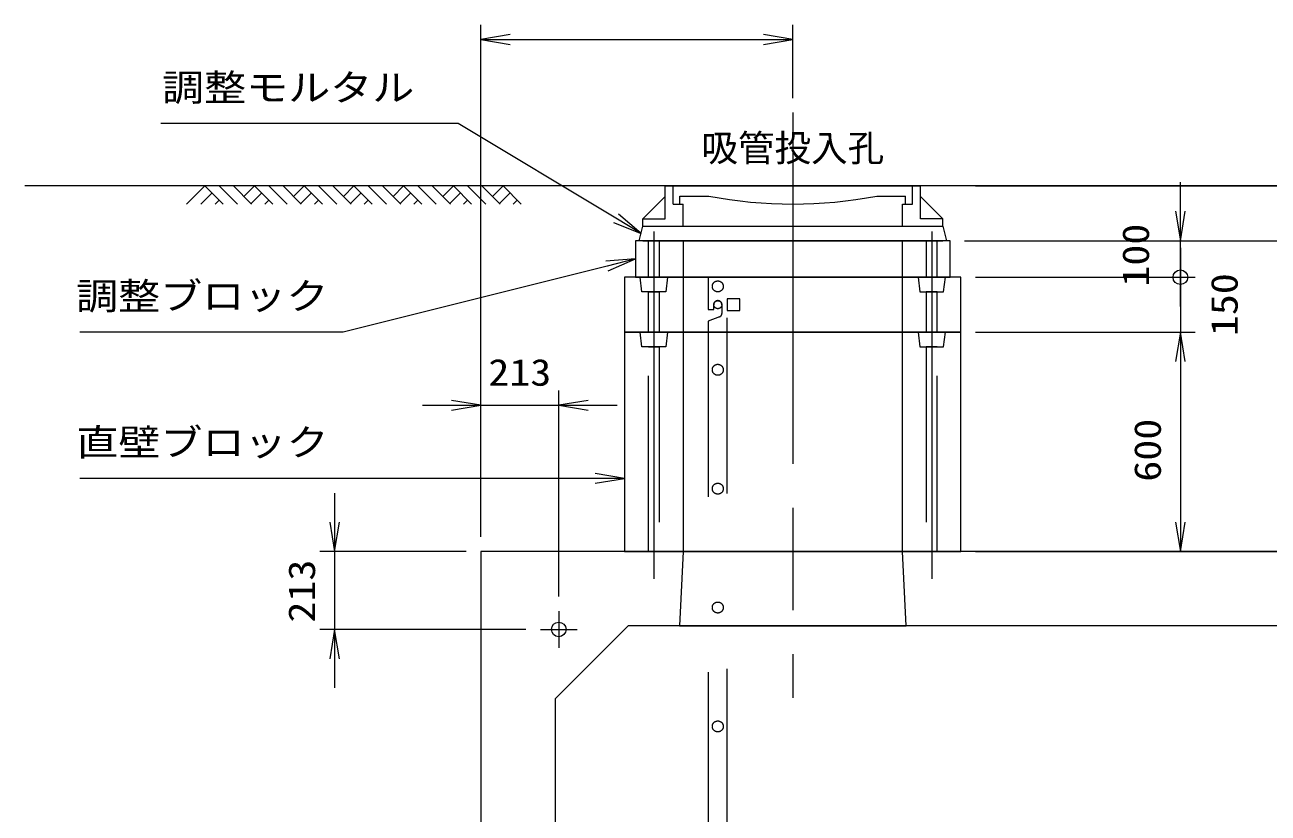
# Model space of a CAD drawing. Units: millimetres at full size. Extents: x -112800 to -79200, y 0 to 23760.
# Drawn here: x -93250 to -89850, y 8795 to 10950 of the extents above; entities that cross this region are included whole.
import ezdxf
from ezdxf.enums import TextEntityAlignment as Align

# ---------------------------------------------------------------- set-up
doc = ezdxf.new("R2010")
doc.units = ezdxf.units.MM
doc.header["$LTSCALE"] = 80.0044
doc.linetypes.add('CHAIN', pattern=[18.5, 12, -1.5, 3.5, -1.5])
doc.linetypes.add('DASHED_SPACED', pattern=[12, 6, -6])
for name, color, linetype, lineweight in [('0_2', 4, 'Continuous', 13), ('FRP', 4, 'DASHED_SPACED', 13), ('寸法', 6, 'Continuous', 13), ('文字', 2, 'Continuous', 13), ('ﾊｯﾁﾝｸﾞ', 4, 'Continuous', 9)]:
    doc.layers.add(name, color=color, linetype=linetype, lineweight=lineweight)
doc.styles.add('ＭＳ ゴシック', font='')
doc.styles.get('ＭＳ ゴシック').set_extended_font_data('MS Gothic')

# ---------------------------------------------------------------- blocks, each defined once
blk = doc.blocks.new('open_arrow')
at = {"color": 0, "linetype": 'Continuous', "lineweight": -2}
blk.add_lwpolyline([(7.5, 1.25), (0, 0), (7.5, -1.25)], dxfattribs=at)
blk = doc.blocks.new('dimension_origin')
at = {"color": 0, "linetype": 'Continuous', "lineweight": -2}
blk.add_circle((0, 0), 1.25, dxfattribs=at)

msp = doc.modelspace()

# ---------------------------------------------------------------- linework, layer by layer
at = {"layer": '0_2', "color": 2, "linetype": 'CHAIN'}
for p, q in [((-91150, 10710), (-91150, 9110)), ((-91530, 10385), (-91530, 9435)), ((-90770, 10385), (-90770, 9435)), ((-91790, 9347), (-91790, 9247)), ((-91840, 9297), (-91740, 9297))]:
    msp.add_line(p, q, dxfattribs=at)
at = {"layer": '0_2'}
for p, q in [((-87150, 10510), (-93250, 10510)), ((-91499, 10510), (-90801, 10510)), ((-91499, 10420), (-91499, 10510)), ((-91477, 10460), (-91477, 10510)), ((-90823, 10460), (-90823, 10510)), ((-90801, 10420), (-90801, 10510)), ((-91560, 10420), (-91499, 10481)), ((-91458.5, 10482), (-91380, 10482)), ((-91458.5, 10460), (-91458.5, 10482)), ((-90920, 10482), (-90841.5, 10482)), ((-90841.5, 10460), (-90841.5, 10482)), ((-90801, 10481), (-90740, 10420)), ((-91477, 10460), (-91450, 10460)), ((-91450, 10400), (-91450, 10460)), ((-90850, 10460), (-90823, 10460)), ((-90850, 10400), (-90850, 10460)), ((-91560, 10400), (-91560, 10420)), ((-91560, 10420), (-91499, 10420)), ((-90740, 10420), (-90801, 10420)), ((-90740, 10400), (-90740, 10420)), ((-91560, 10400), (-90740, 10400)), ((-91560, 10360), (-90740, 10360))]:
    msp.add_line(p, q, dxfattribs=at)
msp.add_lwpolyline([(-91560, 10400), (-90740, 10400), (-90730, 10360), (-91570, 10360)], close=True, dxfattribs=at)
at = {"layer": '0_2', "color": 3}
for points in [[(-91580, 10260), (-90720, 10260), (-90720, 10360), (-91580, 10360)], [(-91450, 10110), (-90850, 10110), (-90850, 10360), (-91450, 10360)], [(-91450, 10260), (-90850, 10260), (-90850, 10360), (-91450, 10360)], [(-91610, 10110), (-90690, 10110), (-90690, 10260), (-91610, 10260)], [(-91610, 9510), (-90690, 9510), (-90690, 10110), (-91610, 10110)], [(-91450, 9510), (-90850, 9510), (-90850, 10110), (-91450, 10110)], [(-92003, 7054), (-88397, 7054), (-88397, 9510), (-92003, 9510)], [(-91460, 9307), (-90840, 9307), (-90850, 9510), (-91450, 9510)], [(-91600, 7257), (-88800, 7257), (-88600, 7457), (-88600, 9107), (-88800, 9307), (-91600, 9307), (-91800, 9107), (-91800, 7457)]]:
    msp.add_lwpolyline(points, close=True, dxfattribs=at)
at = {"layer": '0_2', "linetype": 'DASHED_SPACED'}
for points in [[(-91515, 10260), (-91545, 10260), (-91545, 10360), (-91515, 10360)], [(-90785, 10260), (-90755, 10260), (-90755, 10360), (-90785, 10360)], [(-91497.5, 10220), (-91562.5, 10220), (-91567.5, 10260), (-91492.5, 10260)], [(-90802.5, 10220), (-90737.5, 10220), (-90732.5, 10260), (-90807.5, 10260)], [(-91515, 10110), (-91545, 10110), (-91545, 10220), (-91515, 10220)], [(-90785, 10110), (-90755, 10110), (-90755, 10220), (-90785, 10220)], [(-91497.5, 10070), (-91562.5, 10070), (-91567.5, 10110), (-91492.5, 10110)], [(-90802.5, 10070), (-90737.5, 10070), (-90732.5, 10110), (-90807.5, 10110)], [(-91515, 9510), (-91545, 9510), (-91545, 10070), (-91515, 10070)], [(-90785, 9510), (-90755, 9510), (-90755, 10070), (-90785, 10070)]]:
    msp.add_lwpolyline(points, close=True, dxfattribs=at)
at = {"layer": '0_2', "color": 3}
msp.add_lwpolyline([(-91450, 10360), (-90850, 10360), (-91450, 10360)], dxfattribs=at)
msp.add_circle((-91790, 9297), 20, dxfattribs=at)
at = {"layer": '0_2'}
msp.add_arc((-91150, 11673.27), 1213.27, 259.07231, 280.92769, dxfattribs=at)
at = {"layer": 'FRP'}
for p, q in [((-91344, 10185), (-91344, 10160.91)), ((-91350.46, 10151.56), (-91381, 10140))]:
    msp.add_line(p, q, dxfattribs=at)
msp.add_lwpolyline([(-91381, 10140), (-91381, 6789), (-91329, 6789), (-91329, 10260), (-91381, 10260), (-91381, 10172), (-91366, 10172), (-91366, 10185)], dxfattribs=at)
msp.add_lwpolyline([(-91329, 10169), (-91295, 10169), (-91295, 10201), (-91329, 10201)], close=True, dxfattribs=at)
for centre, radius in [((-91355, 10235), 15), ((-91355, 10185), 11), ((-91355, 10007), 15), ((-91355, 9682), 15), ((-91355, 9357), 15), ((-91355, 9032), 15)]:
    msp.add_circle(centre, radius, dxfattribs=at)
for centre, radius, start, end in [((-91355, 10185), 11, 90, 180), ((-91355, 10185), 11, 0, 90), ((-91354, 10160.91), 10, 290.72556, 0)]:
    msp.add_arc(centre, radius, start, end, dxfattribs=at)
at = {"layer": '寸法'}
for p, q in [((-92003, 9550), (-92003, 10950)), ((-91150, 10750), (-91150, 10950)), ((-92003, 10910), (-91150, 10910)), ((-90650, 10510), (-89650, 10510)), ((-90090, 10180), (-90090, 10520)), ((-90680, 10360), (-90050, 10360)), ((-90650, 10360), (-89650, 10360)), ((-90650, 10360), (-89650, 10360)), ((-90090, 10340), (-90090, 9950)), ((-90650, 10260), (-90050, 10260)), ((-90650, 10260), (-90050, 10260)), ((-90650, 10110), (-90050, 10110)), ((-90650, 10110), (-90050, 10110)), ((-90090, 10110), (-90090, 9510)), ((-92003, 9550), (-92003, 9950)), ((-91790, 9387), (-91790, 9950)), ((-92163, 9910), (-91630, 9910)), ((-92403, 9670), (-92403, 9137)), ((-92043, 9510), (-92443, 9510)), ((-90650, 9510), (-89650, 9510)), ((-90650, 9510), (-90050, 9510)), ((-91880, 9297), (-92443, 9297))]:
    msp.add_line(p, q, dxfattribs=at)
for points in [[(-91565, 10380), (-91633.6, 10421.16), (-92065, 10680), (-92878.33, 10680)], [(-91580, 10310), (-91657.61, 10290.6), (-92380, 10110), (-93100, 10110)], [(-91610, 9710), (-91690, 9710), (-92379.33, 9710), (-93099.33, 9710)]]:
    msp.add_lwpolyline(points, dxfattribs=at)
at = {"layer": 'ﾊｯﾁﾝｸﾞ'}
for p, q in [((-92807.65, 10460), (-92757.65, 10510)), ((-92757.65, 10510), (-92707.65, 10460)), ((-92718.76, 10510), (-92668.76, 10460)), ((-92679.87, 10510), (-92629.87, 10460)), ((-92650.82, 10480.95), (-92621.76, 10510)), ((-92621.76, 10510), (-92571.76, 10460)), ((-92582.87, 10510), (-92532.87, 10460)), ((-92543.98, 10510), (-92493.98, 10460)), ((-92514.93, 10480.95), (-92485.88, 10510)), ((-92485.88, 10510), (-92435.88, 10460)), ((-92446.99, 10510), (-92396.99, 10460)), ((-92408.1, 10510), (-92358.1, 10460)), ((-92379.05, 10480.95), (-92350, 10510)), ((-92350, 10510), (-92300, 10460)), ((-92311.11, 10510), (-92261.11, 10460)), ((-92272.22, 10510), (-92222.22, 10460)), ((-92243.17, 10480.95), (-92214.12, 10510)), ((-92214.12, 10510), (-92164.12, 10460)), ((-92175.23, 10510), (-92125.23, 10460)), ((-92136.34, 10510), (-92086.34, 10460)), ((-92107.29, 10480.95), (-92078.24, 10510)), ((-92078.24, 10510), (-92028.24, 10460)), ((-92039.35, 10510), (-91989.35, 10460)), ((-92000.46, 10510), (-91950.46, 10460)), ((-91971.41, 10480.95), (-91942.35, 10510)), ((-91942.35, 10510), (-91892.35, 10460)), ((-92768.76, 10460), (-92738.2, 10490.56)), ((-92631.37, 10461.5), (-92602.32, 10490.56)), ((-92495.49, 10461.5), (-92466.44, 10490.56)), ((-92359.61, 10461.5), (-92330.56, 10490.56)), ((-92223.72, 10461.5), (-92194.67, 10490.56)), ((-92087.84, 10461.5), (-92058.79, 10490.56)), ((-91951.96, 10461.5), (-91922.91, 10490.56)), ((-92729.87, 10460), (-92718.76, 10471.11)), ((-92593.98, 10460), (-92582.87, 10471.11)), ((-92458.1, 10460), (-92446.99, 10471.11)), ((-92322.22, 10460), (-92311.11, 10471.11)), ((-92186.34, 10460), (-92175.23, 10471.11)), ((-92050.46, 10460), (-92039.35, 10471.11)), ((-91914.57, 10460), (-91903.46, 10471.11))]:
    msp.add_line(p, q, dxfattribs=at)

# ---------------------------------------------------------------- block references
at = {"layer": '寸法', "xscale": 10.7, "yscale": 10.7}
for p in [(-92003, 10910), (-91790, 9910)]:
    msp.add_blockref('open_arrow', p, dxfattribs=at)
at = {"layer": '寸法'}
for name, p, xscale, yscale, rotation in [('open_arrow', (-91150, 10910), 10.7, 10.7, 180), ('open_arrow', (-90090, 10360), 10.7, 10.7, 90), ('open_arrow', (-91565, 10380), 10.7, 10.7, 149), ('open_arrow', (-91580, 10310), 10.7, 10.7, 194), ('dimension_origin', (-90090, 10260), 16, 16, 90), ('dimension_origin', (-90090, 10260), 16, 16, 270), ('open_arrow', (-90090, 10110), 10.7, 10.7, 270), ('open_arrow', (-90090, 10110), 10.7, 10.7, 270), ('open_arrow', (-92003, 9910), 10.7, 10.7, 180), ('open_arrow', (-91610, 9710), 10.7, 10.7, 180), ('open_arrow', (-92403, 9510), 10.7, 10.7, 90), ('open_arrow', (-90090, 9510), 10.7, 10.7, 90), ('open_arrow', (-92403, 9297), 10.7, 10.7, 270)]:
    msp.add_blockref(name, p, dxfattribs=dict(at, xscale=xscale, yscale=yscale, rotation=rotation))

# ---------------------------------------------------------------- texts
at = {"layer": '寸法', "style": 'ＭＳ ゴシック', "width": 1.15}
for s, p in [('調整モルタル', (-92185, 10720)), ('調整ブロック', (-92420, 10150)), ('直壁ブロック', (-92419.33, 9750))]:
    msp.add_text(s, height=73.31, dxfattribs=at).set_placement(p, align=Align.BOTTOM_RIGHT)
for s, p in [('100', (-90212.41, 10320.42)), ('150', (-89970.06, 10185)), ('600', (-90180, 9787.11)), ('213', (-92493, 9402))]:
    msp.add_text(s, height=73.31, rotation=90, dxfattribs=at).set_placement(p, align=Align.MIDDLE_CENTER)
msp.add_text('213', height=73.31, dxfattribs=at).set_placement((-91896.5, 10000), align=Align.MIDDLE_CENTER)
at = {"layer": '文字', "style": 'ＭＳ ゴシック'}
msp.add_text('吸管投入孔', height=73.31, dxfattribs=at).set_placement((-91150, 10650), align=Align.TOP_CENTER)

doc.saveas('drawing.dxf')
